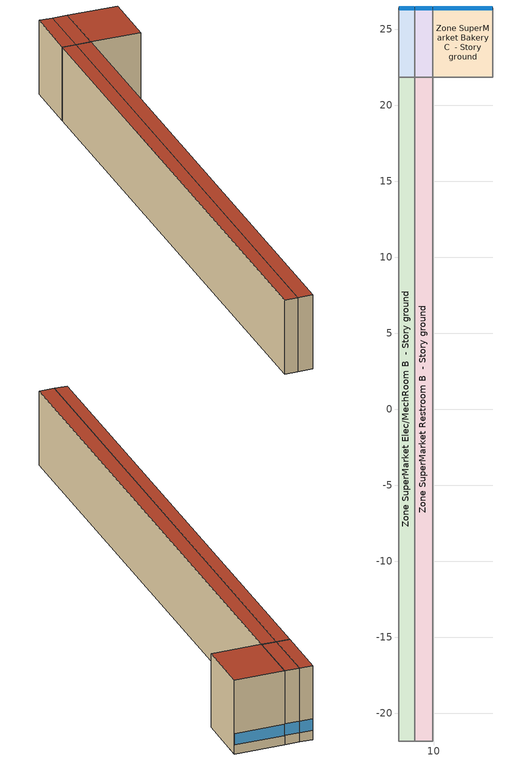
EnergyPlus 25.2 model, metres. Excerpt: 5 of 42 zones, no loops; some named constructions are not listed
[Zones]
Zone SuperMarket Bakery C  - Story ground
 floor ground (Foundation F 0.9W/m*K Perim 3.96m Area 18.1m2): 9.91,21.82 9.91,26.4 13.87,26.4 13.87,21.82 z0
 wall outside (Typical Insulated Exterior Mass Wall R-11.11): 13.87,26.4 9.91,26.4 z0:6.1
 wall to Zone SuperMarket Restroom C  - Story ground (Typical Interior Wall): 9.91,26.4 9.91,21.82 z0:6.1
 wall to Zone SuperMarket Bakery B  - Story ground (Typical Interior Wall): 9.91,21.82 13.87,21.82 z0:6.1
 wall to Zone SuperMarket Deli C  - Story ground (Typical Interior Wall): 13.87,21.82 13.87,26.4 z0:6.1
 window (U 0.36 SHGC 0.38 Simple Glazing): 13.85,26.4 9.94,26.4 z0.76:1.69
 roof outside (Typical IEAD Roof R-31.25): 13.87,21.82 13.87,26.4 9.91,26.4 9.91,21.82 z6.1
Zone SuperMarket Elec/MechRoom B  - Story ground
 floor ground (Foundation F 0.9W/m*K Perim 0.0m Area 45.97m2): 7.67,-21.82 7.67,21.82 8.73,21.82 8.73,-21.82 z0
 wall to Zone SuperMarket Corridor B  - Story ground (Typical Interior Wall): 7.67,21.82 7.67,-21.82 z0:6.1
 wall to Zone SuperMarket Elec/MechRoom C  - Story ground (Typical Interior Wall): 8.73,21.82 7.67,21.82 z0:6.1
 wall to Zone SuperMarket Elec/MechRoom A  - Story ground (Typical Interior Wall): 7.67,-21.82 8.73,-21.82 z0:6.1
 wall to Zone SuperMarket Restroom B  - Story ground (Typical Interior Wall): 8.73,-21.82 8.73,21.82 z0:6.1
 roof outside (Typical IEAD Roof R-31.25): 8.73,-21.82 8.73,21.82 7.67,21.82 7.67,-21.82 z6.1
Zone SuperMarket Elec/MechRoom C  - Story ground
 floor ground (Foundation F 0.9W/m*K Perim 1.05m Area 4.82m2): 7.67,21.82 7.67,26.4 8.73,26.4 8.73,21.82 z0
 wall outside (Typical Insulated Exterior Mass Wall R-11.11): 8.73,26.4 7.67,26.4 z0:6.1
 wall to Zone SuperMarket Corridor C  - Story ground (Typical Interior Wall): 7.67,26.4 7.67,21.82 z0:6.1
 wall to Zone SuperMarket Restroom C  - Story ground (Typical Interior Wall): 8.73,21.82 8.73,26.4 z0:6.1
 window (U 0.36 SHGC 0.38 Simple Glazing): 8.7,26.4 7.7,26.4 z0.76:1.72
 roof outside (Typical IEAD Roof R-31.25): 8.73,21.82 8.73,26.4 7.67,26.4 7.67,21.82 z6.1
Zone SuperMarket Restroom B  - Story ground
 floor ground (Foundation F 0.9W/m*K Perim 0.0m Area 51.85m2): 8.73,-21.82 8.73,21.82 9.91,21.82 9.91,-21.82 z0
 wall to Zone SuperMarket Restroom C  - Story ground (Typical Interior Wall): 9.91,21.82 8.73,21.82 z0:6.1
 wall to Zone SuperMarket Restroom A  - Story ground (Typical Interior Wall): 8.73,-21.82 9.91,-21.82 z0:6.1
 wall to Zone SuperMarket Bakery B  - Story ground (Typical Interior Wall): 9.91,-21.82 9.91,21.82 z0:6.1
 roof outside (Typical IEAD Roof R-31.25): 9.91,-21.82 9.91,21.82 8.73,21.82 8.73,-21.82 z6.1
Zone SuperMarket Restroom C  - Story ground
 floor ground (Foundation F 0.9W/m*K Perim 1.19m Area 5.43m2): 8.73,21.82 8.73,26.4 9.91,26.4 9.91,21.82 z0
 wall outside (Typical Insulated Exterior Mass Wall R-11.11): 9.91,26.4 8.73,26.4 z0:6.1
 window (U 0.36 SHGC 0.38 Simple Glazing): 9.89,26.4 8.75,26.4 z0.76:1.72
 roof outside (Typical IEAD Roof R-31.25): 9.91,21.82 9.91,26.4 8.73,26.4 8.73,21.82 z6.1
[Curve:Bicubic]
Name | Coefficient1 Constant | Coefficient2 x | Coefficient3 x**2 | Coefficient4 y | Coefficient5 y**2 | Coefficient6 x*y | Coefficient7 x**3 | Coefficient8 y**3 | Coefficient9 x**2*y | Coefficient10 x*y**2 | Minimum Value of x {BasedOnField A2} | Maximum Value of x {BasedOnField A2} | Minimum Value of y {BasedOnField A3} | Maximum Value of y {BasedOnField A3} | Input Unit Type for X | Input Unit Type for Y | Output Unit Type
New_Low_Temp_Comp_Cap_Curve; New_Low_Temp_Comp_Cap_Curve 1; New_Low_Temp_Comp_Cap_Curve 2 | 58336.9 | 1561.74 | 6.60681 | -283.65 | -0.120235 | -12.4957 | -0.116279 | 0.002277 | -0.118148 | 0.0328396 | -40 | -17.8 | 4.4 | 54.4
New_Low_Temp_Comp_Pwr_Curve; New_Low_Temp_Comp_Pwr_Curve 1; New_Low_Temp_Comp_Pwr_Curve 2 | 6274.99 | 61.3907 | 1.62085 | 129.113 | 0.874116 | 1.95812 | 0.0302933 | 0.00575468 | 0.00465396 | -0.000749905 | -40 | -17.8 | 4.4 | 54.4
New_Med_Temp_Comp_Cap_Curve; New_Med_Temp_Comp_Cap_Curve 1; New_Med_Temp_Comp_Cap_Curve 2; New_Med_Temp_Comp_Cap_Curve 3; New_Med_Temp_Comp_Cap_Curve 4; New_Med_Temp_Comp_Cap_Curve 5 | 61412.2 | 1570.85 | 13.5334 | -500.195 | 8.16391 | -3.68954 | 0.0544856 | -0.0880968 | 0.00638158 | -0.0375031 | -23.3 | 7.2 | 10 | 60
New_Med_Temp_Comp_Pwr_Curve; New_Med_Temp_Comp_Pwr_Curve 1; New_Med_Temp_Comp_Pwr_Curve 2; New_Med_Temp_Comp_Pwr_Curve 3; New_Med_Temp_Comp_Pwr_Curve 4; New_Med_Temp_Comp_Pwr_Curve 5 | 4994.03 | 170.25 | 2.84639 | 356.794 | -6.30747 | -1.40986 | 0.0121605 | 0.0762317 | -0.0575275 | 0.00905445 | -23.3 | 7.2 | 10 | 60
Refrigeration Compressor Capacity Curve; Refrigeration Compressor Capacity Curve 1; Refrigeration Compressor Capacity Curve 10; Refrigeration Compressor Capacity Curve 100; Refrigeration Compressor Capacity Curve 101; Refrigeration Compressor Capacity Curve 102; Refrigeration Compressor Capacity Curve 103; Refrigeration Compressor Capacity Curve 104; Refrigeration Compressor Capacity Curve 105; Refrigeration Compressor Capacity Curve 106; Refrigeration Compressor Capacity Curve 107; Refrigeration Compressor Capacity Curve 108; Refrigeration Compressor Capacity Curve 109; Refrigeration Compressor Capacity Curve 11; Refrigeration Compressor Capacity Curve 110; Refrigeration Compressor Capacity Curve 111; Refrigeration Compressor Capacity Curve 112; Refrigeration Compressor Capacity Curve 113; Refrigeration Compressor Capacity Curve 114; Refrigeration Compressor Capacity Curve 115; Refrigeration Compressor Capacity Curve 116; Refrigeration Compressor Capacity Curve 117; Refrigeration Compressor Capacity Curve 118; Refrigeration Compressor Capacity Curve 119; Refrigeration Compressor Capacity Curve 12; Refrigeration Compressor Capacity Curve 120; Refrigeration Compressor Capacity Curve 121; Refrigeration Compressor Capacity Curve 122; Refrigeration Compressor Capacity Curve 123; Refrigeration Compressor Capacity Curve 124; Refrigeration Compressor Capacity Curve 125; Refrigeration Compressor Capacity Curve 126; Refrigeration Compressor Capacity Curve 127; Refrigeration Compressor Capacity Curve 128; Refrigeration Compressor Capacity Curve 129; Refrigeration Compressor Capacity Curve 13; Refrigeration Compressor Capacity Curve 130; Refrigeration Compressor Capacity Curve 131; Refrigeration Compressor Capacity Curve 132; Refrigeration Compressor Capacity Curve 133; Refrigeration Compressor Capacity Curve 134; Refrigeration Compressor Capacity Curve 14; Refrigeration Compressor Capacity Curve 15; Refrigeration Compressor Capacity Curve 16; Refrigeration Compressor Capacity Curve 17; Refrigeration Compressor Capacity Curve 18; Refrigeration Compressor Capacity Curve 19; Refrigeration Compressor Capacity Curve 2; Refrigeration Compressor Capacity Curve 20; Refrigeration Compressor Capacity Curve 21; Refrigeration Compressor Capacity Curve 22; Refrigeration Compressor Capacity Curve 23; Refrigeration Compressor Capacity Curve 24; Refrigeration Compressor Capacity Curve 25; Refrigeration Compressor Capacity Curve 26; Refrigeration Compressor Capacity Curve 27; Refrigeration Compressor Capacity Curve 28; Refrigeration Compressor Capacity Curve 29; Refrigeration Compressor Capacity Curve 3; Refrigeration Compressor Capacity Curve 30; Refrigeration Compressor Capacity Curve 31; Refrigeration Compressor Capacity Curve 32; Refrigeration Compressor Capacity Curve 33; Refrigeration Compressor Capacity Curve 34; Refrigeration Compressor Capacity Curve 35; Refrigeration Compressor Capacity Curve 36; Refrigeration Compressor Capacity Curve 37; Refrigeration Compressor Capacity Curve 38; Refrigeration Compressor Capacity Curve 39; Refrigeration Compressor Capacity Curve 4; Refrigeration Compressor Capacity Curve 40; Refrigeration Compressor Capacity Curve 41; Refrigeration Compressor Capacity Curve 42; Refrigeration Compressor Capacity Curve 43; Refrigeration Compressor Capacity Curve 44; Refrigeration Compressor Capacity Curve 45; Refrigeration Compressor Capacity Curve 46; Refrigeration Compressor Capacity Curve 47; Refrigeration Compressor Capacity Curve 48; Refrigeration Compressor Capacity Curve 49; Refrigeration Compressor Capacity Curve 5; Refrigeration Compressor Capacity Curve 50; Refrigeration Compressor Capacity Curve 51; Refrigeration Compressor Capacity Curve 52; Refrigeration Compressor Capacity Curve 53; Refrigeration Compressor Capacity Curve 54; Refrigeration Compressor Capacity Curve 55; Refrigeration Compressor Capacity Curve 56; Refrigeration Compressor Capacity Curve 57; Refrigeration Compressor Capacity Curve 58; Refrigeration Compressor Capacity Curve 59; Refrigeration Compressor Capacity Curve 6; Refrigeration Compressor Capacity Curve 60; Refrigeration Compressor Capacity Curve 61; Refrigeration Compressor Capacity Curve 62; Refrigeration Compressor Capacity Curve 63; Refrigeration Compressor Capacity Curve 64; Refrigeration Compressor Capacity Curve 65; Refrigeration Compressor Capacity Curve 66; Refrigeration Compressor Capacity Curve 67; Refrigeration Compressor Capacity Curve 68; Refrigeration Compressor Capacity Curve 69; Refrigeration Compressor Capacity Curve 7; Refrigeration Compressor Capacity Curve 70; Refrigeration Compressor Capacity Curve 71; Refrigeration Compressor Capacity Curve 72; Refrigeration Compressor Capacity Curve 73; Refrigeration Compressor Capacity Curve 74; Refrigeration Compressor Capacity Curve 75; Refrigeration Compressor Capacity Curve 76; Refrigeration Compressor Capacity Curve 77; Refrigeration Compressor Capacity Curve 78; Refrigeration Compressor Capacity Curve 79; Refrigeration Compressor Capacity Curve 8; Refrigeration Compressor Capacity Curve 80; Refrigeration Compressor Capacity Curve 81; Refrigeration Compressor Capacity Curve 82; Refrigeration Compressor Capacity Curve 83; Refrigeration Compressor Capacity Curve 84; Refrigeration Compressor Capacity Curve 85; Refrigeration Compressor Capacity Curve 86; Refrigeration Compressor Capacity Curve 87; Refrigeration Compressor Capacity Curve 88; Refrigeration Compressor Capacity Curve 89; Refrigeration Compressor Capacity Curve 9; Refrigeration Compressor Capacity Curve 90; Refrigeration Compressor Capacity Curve 91; Refrigeration Compressor Capacity Curve 92; Refrigeration Compressor Capacity Curve 93; Refrigeration Compressor Capacity Curve 94; Refrigeration Compressor Capacity Curve 95; Refrigeration Compressor Capacity Curve 96; Refrigeration Compressor Capacity Curve 97; Refrigeration Compressor Capacity Curve 98; Refrigeration Compressor Capacity Curve 99 | 83249.9 | 3147.96 | 44.9276 | -1035.51 | 3.74692 | -37.3907 | 0.179897 | -0.0199971 | -0.481641 | 0.0428673 | -23.3 | 7.2 | 10 | 60 | Temperature | Temperature | Capacity
Refrigeration Compressor Power Curve; Refrigeration Compressor Power Curve 1; Refrigeration Compressor Power Curve 10; Refrigeration Compressor Power Curve 100; Refrigeration Compressor Power Curve 101; Refrigeration Compressor Power Curve 102; Refrigeration Compressor Power Curve 103; Refrigeration Compressor Power Curve 104; Refrigeration Compressor Power Curve 105; Refrigeration Compressor Power Curve 106; Refrigeration Compressor Power Curve 107; Refrigeration Compressor Power Curve 108; Refrigeration Compressor Power Curve 109; Refrigeration Compressor Power Curve 11; Refrigeration Compressor Power Curve 110; Refrigeration Compressor Power Curve 111; Refrigeration Compressor Power Curve 112; Refrigeration Compressor Power Curve 113; Refrigeration Compressor Power Curve 114; Refrigeration Compressor Power Curve 115; Refrigeration Compressor Power Curve 116; Refrigeration Compressor Power Curve 117; Refrigeration Compressor Power Curve 118; Refrigeration Compressor Power Curve 119; Refrigeration Compressor Power Curve 12; Refrigeration Compressor Power Curve 120; Refrigeration Compressor Power Curve 121; Refrigeration Compressor Power Curve 122; Refrigeration Compressor Power Curve 123; Refrigeration Compressor Power Curve 124; Refrigeration Compressor Power Curve 125; Refrigeration Compressor Power Curve 126; Refrigeration Compressor Power Curve 127; Refrigeration Compressor Power Curve 128; Refrigeration Compressor Power Curve 129; Refrigeration Compressor Power Curve 13; Refrigeration Compressor Power Curve 130; Refrigeration Compressor Power Curve 131; Refrigeration Compressor Power Curve 132; Refrigeration Compressor Power Curve 133; Refrigeration Compressor Power Curve 134; Refrigeration Compressor Power Curve 14; Refrigeration Compressor Power Curve 15; Refrigeration Compressor Power Curve 16; Refrigeration Compressor Power Curve 17; Refrigeration Compressor Power Curve 18; Refrigeration Compressor Power Curve 19; Refrigeration Compressor Power Curve 2; Refrigeration Compressor Power Curve 20; Refrigeration Compressor Power Curve 21; Refrigeration Compressor Power Curve 22; Refrigeration Compressor Power Curve 23; Refrigeration Compressor Power Curve 24; Refrigeration Compressor Power Curve 25; Refrigeration Compressor Power Curve 26; Refrigeration Compressor Power Curve 27; Refrigeration Compressor Power Curve 28; Refrigeration Compressor Power Curve 29; Refrigeration Compressor Power Curve 3; Refrigeration Compressor Power Curve 30; Refrigeration Compressor Power Curve 31; Refrigeration Compressor Power Curve 32; Refrigeration Compressor Power Curve 33; Refrigeration Compressor Power Curve 34; Refrigeration Compressor Power Curve 35; Refrigeration Compressor Power Curve 36; Refrigeration Compressor Power Curve 37; Refrigeration Compressor Power Curve 38; Refrigeration Compressor Power Curve 39; Refrigeration Compressor Power Curve 4; Refrigeration Compressor Power Curve 40; Refrigeration Compressor Power Curve 41; Refrigeration Compressor Power Curve 42; Refrigeration Compressor Power Curve 43; Refrigeration Compressor Power Curve 44; Refrigeration Compressor Power Curve 45; Refrigeration Compressor Power Curve 46; Refrigeration Compressor Power Curve 47; Refrigeration Compressor Power Curve 48; Refrigeration Compressor Power Curve 49; Refrigeration Compressor Power Curve 5; Refrigeration Compressor Power Curve 50; Refrigeration Compressor Power Curve 51; Refrigeration Compressor Power Curve 52; Refrigeration Compressor Power Curve 53; Refrigeration Compressor Power Curve 54; Refrigeration Compressor Power Curve 55; Refrigeration Compressor Power Curve 56; Refrigeration Compressor Power Curve 57; Refrigeration Compressor Power Curve 58; Refrigeration Compressor Power Curve 59; Refrigeration Compressor Power Curve 6; Refrigeration Compressor Power Curve 60; Refrigeration Compressor Power Curve 61; Refrigeration Compressor Power Curve 62; Refrigeration Compressor Power Curve 63; Refrigeration Compressor Power Curve 64; Refrigeration Compressor Power Curve 65; Refrigeration Compressor Power Curve 66; Refrigeration Compressor Power Curve 67; Refrigeration Compressor Power Curve 68; Refrigeration Compressor Power Curve 69; Refrigeration Compressor Power Curve 7; Refrigeration Compressor Power Curve 70; Refrigeration Compressor Power Curve 71; Refrigeration Compressor Power Curve 72; Refrigeration Compressor Power Curve 73; Refrigeration Compressor Power Curve 74; Refrigeration Compressor Power Curve 75; Refrigeration Compressor Power Curve 76; Refrigeration Compressor Power Curve 77; Refrigeration Compressor Power Curve 78; Refrigeration Compressor Power Curve 79; Refrigeration Compressor Power Curve 8; Refrigeration Compressor Power Curve 80; Refrigeration Compressor Power Curve 81; Refrigeration Compressor Power Curve 82; Refrigeration Compressor Power Curve 83; Refrigeration Compressor Power Curve 84; Refrigeration Compressor Power Curve 85; Refrigeration Compressor Power Curve 86; Refrigeration Compressor Power Curve 87; Refrigeration Compressor Power Curve 88; Refrigeration Compressor Power Curve 89; Refrigeration Compressor Power Curve 9; Refrigeration Compressor Power Curve 90; Refrigeration Compressor Power Curve 91; Refrigeration Compressor Power Curve 92; Refrigeration Compressor Power Curve 93; Refrigeration Compressor Power Curve 94; Refrigeration Compressor Power Curve 95; Refrigeration Compressor Power Curve 96; Refrigeration Compressor Power Curve 97; Refrigeration Compressor Power Curve 98; Refrigeration Compressor Power Curve 99 | 4451.46 | -166.108 | -5.35664 | 263.553 | -0.958849 | 8.09252 | -0.0239354 | 0.000633306 | 0.0778798 | -0.0167386 | -23.3 | 7.2 | 10 | 60 | Temperature | Temperature | Power
[Curve:Linear] Coefficient1 Constant=0; Coefficient2 x=22000
Name | Minimum Value of x {BasedOnField A2} | Maximum Value of x {BasedOnField A2}
Condenser Heat Rejection Function of Temperature; Condenser Heat Rejection Function of Temperature 1 | -50 | 50
Refrigeration Condenser Air Cooled HR Curve 1; Refrigeration Condenser Air Cooled HR Curve 2; Refrigeration Condenser Air Cooled HR Curve 3; Refrigeration Condenser Air Cooled HR Curve 4; Refrigeration Condenser Air Cooled HR Curve 5; Refrigeration Condenser Air Cooled HR Curve 6; Refrigeration Condenser Air Cooled HR Curve 7; Refrigeration Condenser Air Cooled HR Curve 8; Refrigeration Condenser Air Cooled HR Curve 9 | 5 | 22.2
